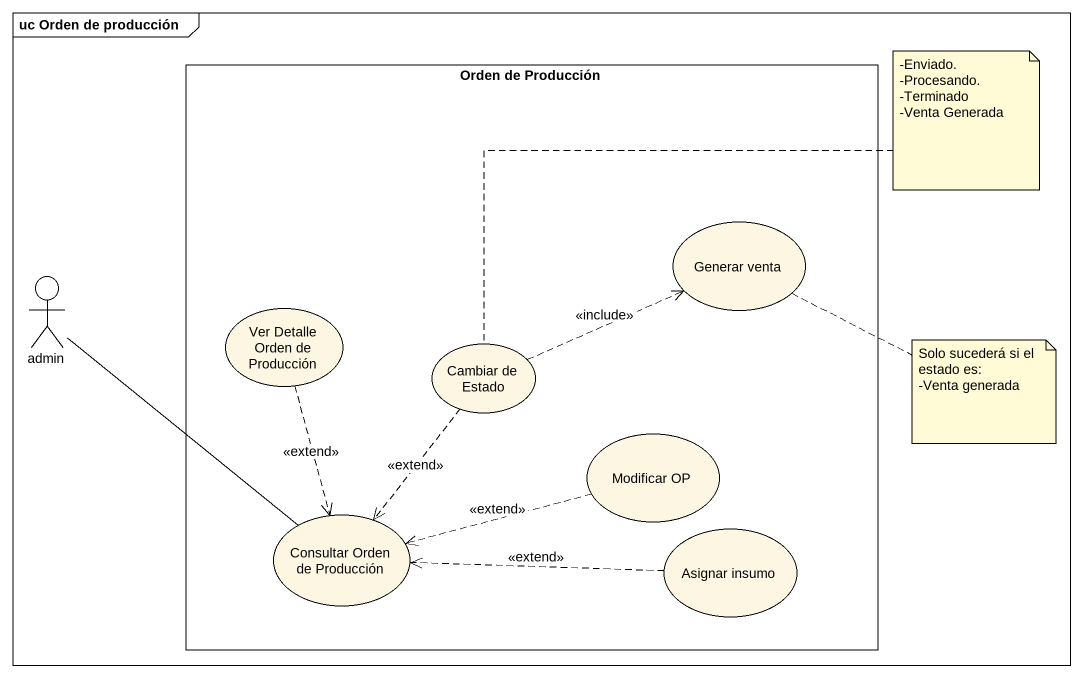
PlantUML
@startuml
mainframe uc Orden de producción
rectangle "Orden de Producción" as Orden_de_Producción {
  usecase "Generar venta" as Generar_venta
  usecase "Ver Detalle Orden de Producción" as Ver_Detalle_Orden_de
  usecase "Cambiar de Estado" as Cambiar_de_Estado
  usecase "Modificar OP" as Modificar_OP
  usecase "Consultar Orden de Producción" as Consultar_Orden_de
  usecase "Asignar insumo" as Asignar_insumo
}
actor admin
admin -- Consultar_Orden_de
Ver_Detalle_Orden_de ..> Consultar_Orden_de : <<extend>>
Cambiar_de_Estado .right.> Generar_venta : <<include>>
Cambiar_de_Estado ..> Consultar_Orden_de : <<extend>>
Modificar_OP .left.> Consultar_Orden_de : <<extend>>
Asignar_insumo .left.> Consultar_Orden_de : <<extend>>
note right of Cambiar_de_Estado
  -Enviado.
  -Procesando.
  -Terminado
  -Venta Generada
end note
note right of Generar_venta
  Solo sucederá si el estado es:
  -Venta generada
end note
@enduml
